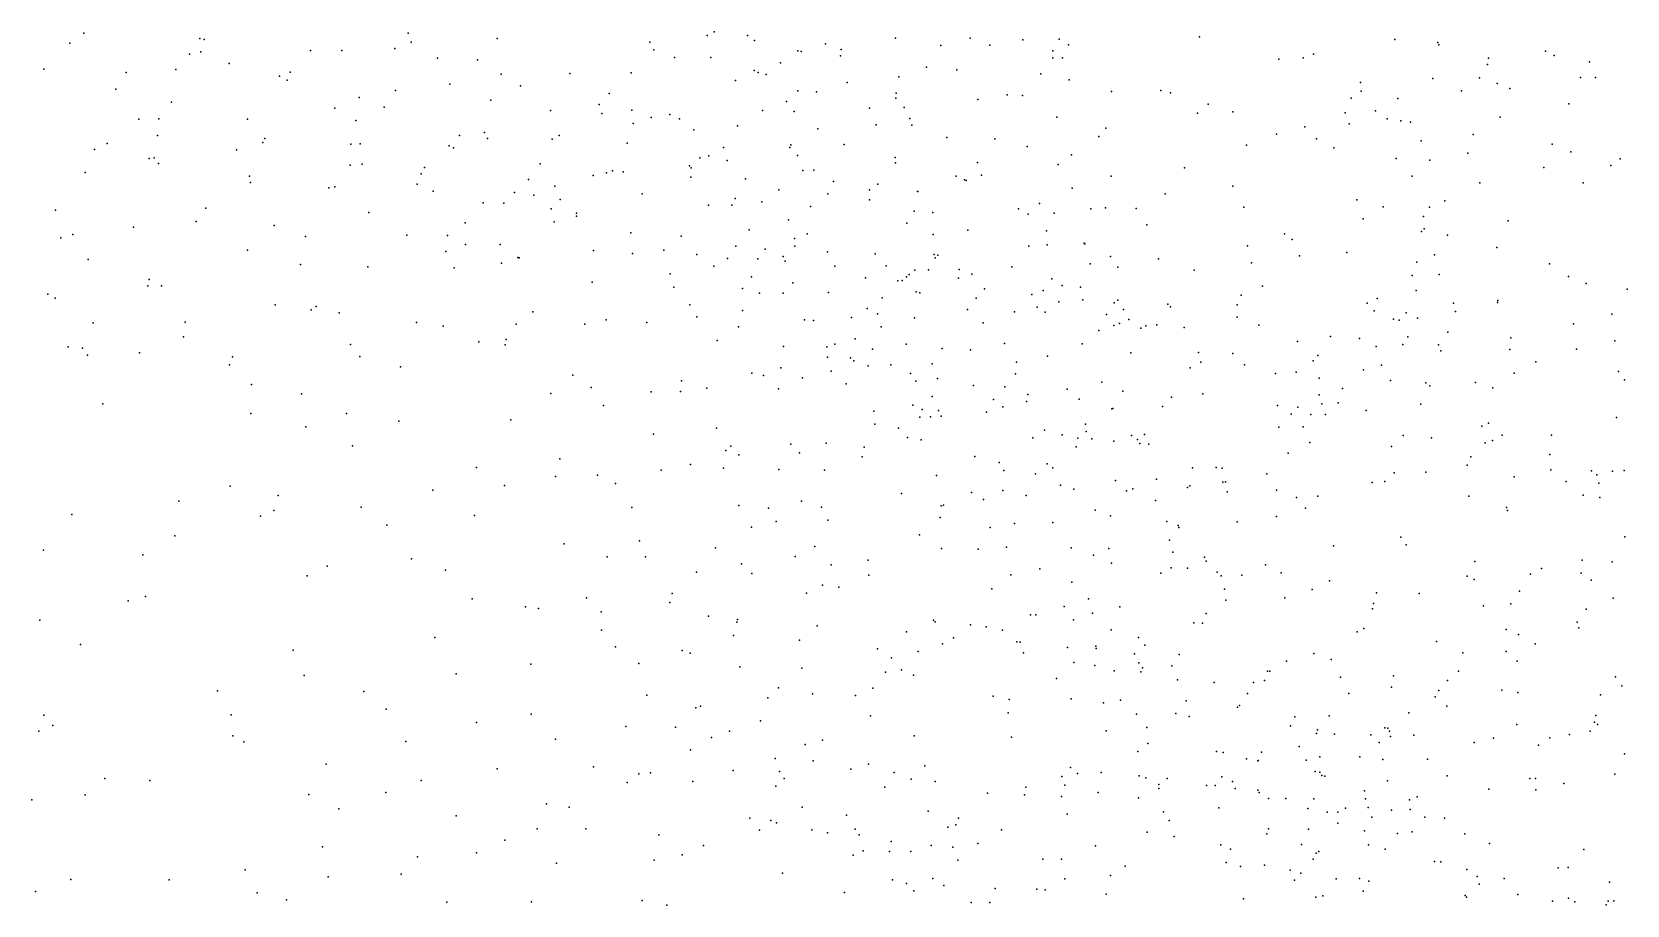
# Model space of a CAD drawing. Header units: metres. Extents: x -25 to 25, y -27.7 to 27.8.
# Drawn here: x -12.574 to -9.481, y 10.177 to 11.871 of the extents above; entities that cross this region are included whole.
import ezdxf

# ---------------------------------------------------------------- set-up
doc = ezdxf.new("R2010")
doc.units = ezdxf.units.M

msp = doc.modelspace()

# ---------------------------------------------------------------- linework, layer by layer
for p in [(-12.5002, 11.8491, -2.5171), (-12.4733, 11.8684, 7.2588), (-12.248, 11.858, -13.6307), (-12.2399, 11.8559, 16.7728), (-11.8442, 11.8683, 16.6369), (-11.8382, 11.8508, -5.2675), (-11.6714, 11.8577, 6.4772), (-11.3755, 11.8508, -5.6567), (-11.2646, 11.8634, -0.5731), (-11.2508, 11.8707, 15.7559), (-11.1865, 11.8638, -13.4033), (-11.1728, 11.8543, -0.3488), (-11.0348, 11.8478, -8.2607), (-10.8996, 11.8588, 0.0879), (-10.7547, 11.8586, 7.1441), (-10.6524, 11.855, -11.6096), (-10.5818, 11.8567, -13.2414), (-10.3101, 11.8609, -0.0754), (-9.9309, 11.8557, 5.6794), (-9.8475, 11.8502, -0.3359), (-12.2685, 11.8278, 7.2165), (-12.2461, 11.8318, -2.7553), (-12.0336, 11.8345, 16.7186), (-11.973, 11.8348, -13.6509), (-11.8699, 11.8384, 8.2787), (-11.7875, 11.82, -2.8213), (-11.71, 11.8168, -13.5988), (-11.368, 11.8361, -13.9231), (-11.3279, 11.821, 6.2913), (-11.2572, 11.821, -0.8337), (-11.0884, 11.8337, 7.4827), (-11.0821, 11.8327, 6.0565), (-11.0059, 11.8245, 5.9223), (-11.0046, 11.8365, -0.065), (-10.8115, 11.8444, 15.7935), (-10.7167, 11.8451, -13.018), (-10.5945, 11.834, -16.1133), (-10.5942, 11.8202, 15.8358), (-10.5754, 11.8201, -12.3548), (-10.5639, 11.8453, -11.3966), (-10.1562, 11.818, 15.7252), (-10.1086, 11.8201, 6.7449), (-10.0889, 11.8274, -9.8445), (-9.8459, 11.8453, 15.4592), (-9.7493, 11.8199, 15.2868), (-9.639, 11.8332, 4.7684), (-9.6219, 11.8247, -12.7588), (-12.5506, 11.7983, -13.7306), (-12.3914, 11.7919, 8.5685), (-12.2949, 11.7977, -13.7742), (-12.1913, 11.8097, 8.4844), (-12.0728, 11.7927, 8.3806), (-11.6641, 11.7888, 16.435), (-11.5308, 11.7902, 16.2732), (-11.4122, 11.791, -2.4743), (-11.1736, 11.7958, -13.3702), (-11.1657, 11.7919, 6.1877), (-11.1499, 11.788, -6.308), (-11.1223, 11.8104, -7.3336), (-10.8389, 11.8025, -13.2602), (-10.7804, 11.7974, -9.2928), (-10.6172, 11.7891, -9.6569), (-9.7512, 11.8075, 5.1305), (-9.5539, 11.8127, -0.3781), (-12.4111, 11.7595, 16.7355), (-12.0937, 11.7848, -2.8627), (-12.0792, 11.7771, 7.1266), (-11.8687, 11.7573, -13.7651), (-11.7635, 11.7694, 8.0652), (-11.6267, 11.7661, -2.8076), (-11.2097, 11.7764, 7.5669), (-11.0886, 11.7563, -8.607), (-11.0522, 11.7542, -8.4262), (-10.9933, 11.7728, -8.8729), (-10.8927, 11.7837, 5.3963), (-10.5624, 11.7777, -12.5722), (-10.4808, 11.7551, 7.0301), (-10.3847, 11.7571, 4.8213), (-9.9975, 11.7726, 6.18), (-9.9964, 11.7556, -10.8134), (-9.8576, 11.78, 5.5379), (-9.8017, 11.7562, 5.3952), (-9.7669, 11.7817, -16.9782), (-9.7329, 11.7703, -9.4757), (-9.708, 11.7608, -10.9773), (-9.5713, 11.7823, -17.1734), (-9.5419, 11.7822, -11.0128), (-12.3031, 11.7342, -14.0545), (-11.9395, 11.7432, -13.912), (-11.8911, 11.7249, 6.9593), (-11.6838, 11.7381, -5.294), (-11.4738, 11.7301, -1.6998), (-11.4547, 11.7515, -1.8828), (-11.1104, 11.7358, -7.1771), (-10.8987, 11.7424, -15.8745), (-10.898, 11.7517, -9.0162), (-10.8826, 11.724, 5.5748), (-10.7396, 11.7394, 4.9729), (-10.6825, 11.7486, 0.1029), (-10.6528, 11.7473, -12.8963), (-10.3658, 11.7525, -11.0327), (-10.2932, 11.7305, -9.8545), (-10.0158, 11.7422, 15.6213), (-9.9254, 11.7417, 5.9573), (-9.5936, 11.7312, 4.6163), (-12.3665, 11.7012, 8.4265), (-12.328, 11.702, -5.2598), (-12.156, 11.7015, -14.2089), (-11.9866, 11.7225, 8.1422), (-11.9458, 11.6989, -14.1334), (-11.5686, 11.7185, -14.6253), (-11.4687, 11.7125, -5.4615), (-11.4105, 11.7189, 15.9158), (-11.4077, 11.6931, -2.6682), (-11.3729, 11.705, -5.5824), (-11.3366, 11.7108, -2.1628), (-11.3179, 11.7019, 15.7495), (-11.1574, 11.718, -0.5526), (-11.0957, 11.7164, -6.8698), (-10.9496, 11.7229, -8.1782), (-10.8715, 11.7028, 5.2054), (-10.5867, 11.7053, -12.1109), (-10.3134, 11.7134, 6.9911), (-10.2452, 11.7158, -10.825), (-10.0274, 11.7136, -13.0502), (-9.9683, 11.7173, 6.4384), (-9.9458, 11.7022, 6.7055), (-9.9192, 11.6982, -9.6081), (-9.9009, 11.6956, 4.5722), (-9.727, 11.7051, -0.3845), (-12.3303, 11.6698, -2.8933), (-12.122, 11.6639, -5.2158), (-11.745, 11.6696, -2.9546), (-11.6963, 11.6753, 6.6763), (-11.6904, 11.6642, -13.8711), (-11.5648, 11.6629, 7.8153), (-11.5512, 11.6698, 6.5509), (-11.2901, 11.6808, -2.3454), (-11.2055, 11.6882, -0.9086), (-11.0501, 11.6827, 6.162), (-10.9369, 11.6906, -0.2019), (-10.8674, 11.6896, -0.031), (-10.8, 11.6661, -9.2027), (-10.707, 11.6635, -9.4004), (-10.5051, 11.6679, -11.1956), (-10.4913, 11.6839, 15.8481), (-10.1607, 11.6724, 4.6705), (-10.1055, 11.6869, -9.7405), (-10.0828, 11.6631, -0.3291), (-10.0194, 11.6922, 6.8943), (-9.779, 11.6714, -12.7782), (-12.4524, 11.6424, 7.3899), (-12.4279, 11.6542, -14.3589), (-12.1772, 11.6421, -14.4205), (-12.1264, 11.6565, 8.1308), (-11.9557, 11.6528, -2.9952), (-11.9373, 11.6535, -14.3195), (-11.7649, 11.6497, -14.1587), (-11.7563, 11.6461, 6.8585), (-11.4196, 11.6552, 7.7037), (-11.2329, 11.6465, -13.4357), (-11.1044, 11.6462, -15.6314), (-11.1026, 11.6517, 7.4502), (-11.0895, 11.6311, -6.5086), (-10.999, 11.6522, -13.2778), (-10.6437, 11.6482, -11.5566), (-10.558, 11.6323, -16.2835), (-10.2184, 11.6513, -13.1338), (-10.0495, 11.6461, -16.6215), (-9.8798, 11.6592, 15.4855), (-9.7892, 11.6353, 15.3256), (-9.626, 11.6528, -9.3777), (-9.59, 11.6384, -11.12), (-12.3462, 11.6253, 16.6788), (-12.337, 11.6262, 8.2085), (-12.3283, 11.6152, -14.4818), (-11.9568, 11.612, 7.9501), (-11.9334, 11.6144, 7.1418), (-11.8126, 11.6075, 7.8871), (-11.5886, 11.615, -14.0009), (-11.448, 11.6013, -14.2395), (-11.299, 11.6108, 7.5645), (-11.2953, 11.6073, -5.7451), (-11.2786, 11.6267, 6.4286), (-11.2614, 11.6302, -1.1777), (-11.2257, 11.6212, -5.9553), (-11.0792, 11.6021, -13.6805), (-11.0576, 11.6025, 15.7402), (-10.9002, 11.6271, 15.804), (-10.8992, 11.6169, 5.946), (-10.74, 11.6173, -13.3381), (-10.5842, 11.6137, -12.7413), (-10.3389, 11.6069, -9.6433), (-9.9287, 11.6253, -16.8396), (-9.8631, 11.6222, 5.8077), (-9.6421, 11.6077, 5.0509), (-9.512, 11.6118, 14.8457), (-9.494, 11.6243, 4.5647), (-12.4707, 11.5977, -5.2334), (-12.1521, 11.5906, -3.0268), (-12.15, 11.5783, 7.3578), (-11.9868, 11.5699, 16.5335), (-11.8268, 11.5756, -5.2342), (-11.8191, 11.5955, 7.0344), (-11.6109, 11.5842, -5.3302), (-11.5601, 11.5717, 15.9382), (-11.4857, 11.5925, -13.8464), (-11.4598, 11.5975, -2.8285), (-11.4274, 11.599, -13.6338), (-11.2962, 11.589, -15.4323), (-11.1899, 11.5858, -1.0439), (-11.0196, 11.5808, -7.4471), (-10.9336, 11.5754, 7.2349), (-10.7815, 11.5912, -16.108), (-10.7653, 11.584, -0.1425), (-10.7624, 11.5825, 4.8903), (-10.7327, 11.5927, -13.0454), (-10.481, 11.5912, 4.7489), (-10.2452, 11.5716, -0.291), (-9.8973, 11.591, 6.608), (-9.7664, 11.5777, 5.3668), (-9.566, 11.5778, -0.4003), (-11.9984, 11.5685, -14.5841), (-11.7958, 11.5621, 16.359), (-11.6988, 11.5394, -14.4331), (-11.6588, 11.5388, 7.726), (-11.6382, 11.5592, -14.8079), (-11.6006, 11.5538, -2.9603), (-11.5495, 11.5458, -14.2423), (-11.3906, 11.5569, -1.7378), (-11.2105, 11.5475, -13.918), (-11.1587, 11.5414, -6.087), (-11.1258, 11.5644, 6.3731), (-11.0303, 11.5569, -0.4985), (-10.9496, 11.545, -8.5757), (-10.9495, 11.5642, -7.6077), (-10.8566, 11.5611, 5.4793), (-10.8562, 11.5614, 5.808), (-10.5565, 11.5677, -11.3015), (-10.3763, 11.5564, -11.0563), (-10.0049, 11.545, 15.5793), (-9.8339, 11.5429, -0.3893), (-12.5279, 11.5247, -14.6198), (-12.2367, 11.5288, -14.6553), (-11.9203, 11.5205, -3.0938), (-11.5671, 11.5273, -14.4218), (-11.518, 11.519, -15.1938), (-11.5179, 11.5132, 7.5667), (-11.262, 11.5344, 7.37), (-11.2164, 11.5345, -2.2306), (-11.064, 11.532, -6.9427), (-10.8634, 11.523, -8.1514), (-10.8272, 11.5203, -0.2721), (-10.6608, 11.5277, 15.8539), (-10.6419, 11.5173, -12.9039), (-10.6198, 11.5376, -11.8697), (-10.5918, 11.5193, 7.1209), (-10.5204, 11.5273, -12.1475), (-10.4924, 11.5297, -12.4081), (-10.4324, 11.5281, -9.5133), (-10.224, 11.5311, -9.572), (-9.9926, 11.5081, 6.7961), (-9.9539, 11.5312, -11.0266), (-9.8757, 11.5127, 5.9306), (-9.864, 11.5307, -9.5351), (-12.4944, 11.4776, 7.5374), (-12.3766, 11.4923, 16.5586), (-12.2551, 11.5031, 7.9409), (-12.104, 11.4955, -5.2024), (-11.8466, 11.4768, 7.2649), (-11.7678, 11.4761, -14.5827), (-11.7338, 11.5002, 16.1712), (-11.5609, 11.5021, 6.8581), (-11.4125, 11.4808, 6.7229), (-11.1829, 11.4869, -2.4257), (-11.1069, 11.506, -13.4134), (-11.0704, 11.4792, -0.6975), (-10.8774, 11.4998, -7.7607), (-10.8264, 11.4778, -8.7626), (-10.759, 11.4862, -8.9481), (-10.6068, 11.4848, -0.1617), (-10.412, 11.4962, -13.1229), (-10.1451, 11.4789, -12.9642), (-9.8794, 11.4838, -12.6606), (-9.8743, 11.4887, 6.1196), (-9.8287, 11.4767, 5.4697), (-9.7112, 11.5046, 5.1441), (-12.5179, 11.4714, 16.4915), (-12.1559, 11.4476, 16.4836), (-12.0432, 11.4736, -14.7143), (-11.7333, 11.4581, -3.0907), (-11.6658, 11.4583, 7.1593), (-11.4849, 11.4467, 7.1458), (-11.3483, 11.4476, -2.8218), (-11.3147, 11.4748, 7.2264), (-11.2087, 11.4551, -13.5413), (-11.1522, 11.4495, 15.697), (-11.0951, 11.4702, 7.1675), (-11.0946, 11.4551, -0.8537), (-10.641, 11.4552, -11.5922), (-10.6052, 11.458, 4.7165), (-10.5334, 11.461, -9.3514), (-10.5325, 11.4598, -12.0049), (-10.2167, 11.4558, 4.5817), (-10.1303, 11.468, 6.8793), (-9.7334, 11.4525, 4.5024), (-12.4645, 11.4296, -14.7377), (-12.0533, 11.4195, 7.715), (-11.9222, 11.4153, 7.495), (-11.7714, 11.4448, 7.609), (-11.6635, 11.4222, -5.2959), (-11.6316, 11.4331, 15.7706), (-11.6292, 11.4325, -14.9897), (-11.4095, 11.4412, 15.654), (-11.2843, 11.4387, -5.7362), (-11.2513, 11.4161, -13.9947), (-11.2254, 11.4315, 6.8112), (-11.1664, 11.4309, 6.9538), (-11.117, 11.4349, -1.0167), (-11.1134, 11.4263, 6.6318), (-11.0312, 11.444, -7.3207), (-11.0171, 11.4162, -6.7211), (-10.9388, 11.4405, 7.126), (-10.9174, 11.4171, -7.5554), (-10.8244, 11.4388, 5.9022), (-10.8223, 11.4324, -8.3155), (-10.817, 11.4378, -8.6032), (-10.674, 11.4149, -8.8169), (-10.522, 11.4206, 15.8377), (-10.4823, 11.4353, 7.0437), (-10.4683, 11.4145, -12.2796), (-10.3895, 11.4303, -0.2661), (-10.2087, 11.4231, -11.0521), (-10.1159, 11.4367, -16.6422), (-10.0239, 11.4426, -9.5008), (-9.8884, 11.4238, 5.7823), (-9.8543, 11.4385, 15.3678), (-9.6312, 11.4206, 4.9321), (-12.3464, 11.3904, -5.1514), (-11.7548, 11.4133, 15.8886), (-11.4873, 11.3854, -5.4257), (-11.3364, 11.4012, -1.5364), (-11.1787, 11.3957, -5.8524), (-11.0983, 11.3838, -6.0038), (-10.9577, 11.394, 6.936), (-10.8949, 11.3878, -0.586), (-10.8862, 11.3888, 6.3828), (-10.8782, 11.3958, 5.2291), (-10.8728, 11.4003, 15.809), (-10.8619, 11.4083, -13.353), (-10.8352, 11.4093, 6.1429), (-10.777, 11.3929, -0.4542), (-10.7757, 11.4098, 7.0797), (-10.7511, 11.4006, -8.1328), (-10.5964, 11.3915, -9.0105), (-10.3203, 11.4087, 6.9482), (-9.8976, 11.3984, -7.8616), (-9.8451, 11.4003, -8.064), (-9.5941, 11.3965, -9.3333), (-12.5433, 11.3622, 16.3069), (-12.5286, 11.354, 7.9021), (-12.3488, 11.3782, 7.6964), (-12.3227, 11.378, -3.1479), (-11.3291, 11.3756, -14.2722), (-11.196, 11.3733, -2.0591), (-11.1629, 11.3643, -13.781), (-11.1172, 11.3642, -13.7461), (-11.0294, 11.3655, -7.0341), (-10.9249, 11.355, 5.0517), (-10.859, 11.3666, -13.2928), (-10.852, 11.3644, 5.387), (-10.7428, 11.354, 4.7308), (-10.7268, 11.3722, -13.1293), (-10.6351, 11.3613, -8.4013), (-10.6128, 11.3692, -8.6021), (-10.576, 11.3787, -11.4182), (-10.5405, 11.3758, -9.1674), (-10.2293, 11.3599, -7.9284), (-10.188, 11.3773, -8.0817), (-9.9651, 11.3538, 4.5416), (-9.8894, 11.3692, 5.3499), (-9.56, 11.3829, 4.7635), (-9.4807, 11.3719, -17.4459), (-12.1024, 11.3416, -5.1815), (-12.0324, 11.3315, 16.1546), (-12.0225, 11.3383, -14.8264), (-11.9784, 11.3258, 15.9968), (-11.6024, 11.3275, -3.0946), (-11.2981, 11.3413, -15.4699), (-11.1959, 11.3305, -1.3242), (-10.9544, 11.3344, -6.3937), (-10.9343, 11.3242, -6.6196), (-10.7598, 11.3323, -16.1913), (-10.6687, 11.3281, -8.0197), (-10.6248, 11.3371, -13.0002), (-10.6089, 11.3273, -11.7781), (-10.5829, 11.3473, -0.3987), (-10.5361, 11.351, -8.8665), (-10.49, 11.3225, -8.0482), (-10.4752, 11.3455, -12.6012), (-10.4684, 11.3506, -16.4323), (-10.4571, 11.3325, -11.2642), (-10.371, 11.3425, -8.249), (-10.366, 11.3374, -9.293), (-10.2371, 11.3411, -8.3521), (-9.9849, 11.3448, -7.6802), (-9.9711, 11.3296, 15.4722), (-9.9089, 11.3258, 6.3139), (-9.8174, 11.3443, -9.443), (-9.8136, 11.3287, 4.5887), (-9.7317, 11.346, -8.2279), (-9.7311, 11.3497, -7.6703), (-9.5104, 11.3234, -8.0326), (-12.4553, 11.3062, 16.1408), (-12.2769, 11.3079, -14.864), (-11.8284, 11.3072, -3.1947), (-11.7767, 11.3003, 15.7375), (-11.6347, 11.304, -14.5729), (-11.5017, 11.3037, -14.5348), (-11.4601, 11.3125, -14.2333), (-11.3816, 11.3073, -14.422), (-11.2845, 11.318, -1.8336), (-11.2038, 11.2987, -5.716), (-11.0758, 11.3122, -15.7217), (-11.0581, 11.3112, -1.1406), (-10.9845, 11.3166, -6.1308), (-10.9271, 11.2987, -0.8697), (-10.8627, 11.3161, 6.6116), (-10.7293, 11.3065, 5.8707), (-10.5051, 11.2916, -12.8021), (-10.4762, 11.301, -12.1355), (-10.4649, 11.3054, -9.0254), (-10.4471, 11.313, -8.6789), (-10.4235, 11.2961, 4.5743), (-10.4139, 11.3005, -0.3855), (-10.3927, 11.3024, -7.9109), (-10.3396, 11.2977, -8.5566), (-10.2365, 11.3172, -0.3534), (-10.1946, 11.302, 6.7866), (-9.9336, 11.3134, 6.467), (-9.9229, 11.3115, 6.079), (-9.8874, 11.3153, -0.3957), (-9.5846, 11.3043, 14.992), (-12.5037, 11.26, -14.874), (-12.28, 11.2794, 15.9664), (-11.956, 11.2646, -5.1972), (-11.7074, 11.2693, -5.2726), (-11.656, 11.2639, -14.8519), (-11.6543, 11.2742, -14.6944), (-11.2454, 11.2724, -13.9226), (-11.1162, 11.2608, -2.4889), (-11.0325, 11.2598, -13.7646), (-11.0172, 11.2654, -5.9016), (-10.9778, 11.2755, 15.7411), (-10.8784, 11.2648, -7.5419), (-10.6877, 11.2661, 6.9068), (-10.5375, 11.2656, -11.9231), (-10.1198, 11.27, -8.5266), (-10.056, 11.2801, -12.6031), (-9.9997, 11.2759, 5.5268), (-9.967, 11.2607, 5.8682), (-9.9157, 11.2642, -8.473), (-9.9061, 11.2791, -12.4274), (-9.8465, 11.2638, -11.2265), (-9.8281, 11.2881, 4.9851), (-9.7062, 11.2776, 4.7681), (-9.5048, 11.2716, -8.193), (-12.4758, 11.2576, -3.1748), (-12.4664, 11.244, 15.7223), (-12.3654, 11.2483, -5.0369), (-12.1851, 11.2405, -3.2909), (-11.9379, 11.2409, 15.7431), (-11.0314, 11.2398, -13.943), (-10.9863, 11.2387, -13.3769), (-10.9804, 11.2327, -7.2332), (-10.944, 11.2551, -6.909), (-10.8089, 11.2566, 5.5342), (-10.7538, 11.254, -13.2824), (-10.6645, 11.2299, 6.2202), (-10.6047, 11.2415, -7.8557), (-10.4432, 11.2483, -12.3902), (-10.3121, 11.2492, -8.7385), (-10.3074, 11.2302, -11.2421), (-10.2452, 11.2473, -12.7765), (-10.0893, 11.2326, 15.5521), (-10.0801, 11.2428, 4.5305), (-9.8419, 11.2522, -7.4903), (-9.7078, 11.2546, -9.378), (-9.6579, 11.2306, -8.3981), (-9.5786, 11.2552, -7.516), (-12.1909, 11.2249, 15.7752), (-11.859, 11.2211, -14.85), (-11.525, 11.2051, -5.3676), (-11.1776, 11.209, -2.0174), (-11.1553, 11.204, -1.4185), (-11.1215, 11.2194, 15.6717), (-11.0799, 11.1995, -5.6717), (-11.0241, 11.2125, -1.2814), (-10.9521, 11.2232, -13.6361), (-10.9085, 11.225, -1.08), (-10.8704, 11.2083, -6.7732), (-10.8279, 11.2271, -6.3565), (-10.8178, 11.1985, -6.5875), (-10.6667, 11.2078, -0.7256), (-10.3278, 11.2191, -8.9931), (-10.2229, 11.225, -7.5977), (-10.1624, 11.2081, -8.7116), (-10.1222, 11.2107, -11.1805), (-10.0776, 11.199, 5.4096), (-9.9917, 11.215, -8.6065), (-9.9571, 11.2243, 5.0749), (-9.6995, 11.2088, 15.1597), (-9.4976, 11.2122, -0.4357), (-12.148, 11.1866, -14.9344), (-12.051, 11.1688, -3.3464), (-11.5677, 11.1696, -3.1792), (-11.4893, 11.1812, 15.5973), (-11.3731, 11.1729, -5.4393), (-11.3164, 11.1736, -14.4839), (-11.3144, 11.1939, -2.9362), (-11.2654, 11.1799, 15.6247), (-11.1265, 11.1786, -14.2766), (-10.9953, 11.1879, 4.9655), (-10.86, 11.1931, -5.8499), (-10.7478, 11.1846, -7.618), (-10.687, 11.1826, 6.579), (-10.6429, 11.1673, 4.6106), (-10.5666, 11.1779, -11.5527), (-10.4991, 11.1917, -7.6909), (-10.4588, 11.1739, -11.3953), (-10.3032, 11.169, 6.7655), (-10.0776, 11.1666, -0.4032), (-10.0324, 11.1789, -9.2848), (-9.9398, 11.1946, 4.6246), (-9.8711, 11.1904, -9.3363), (-9.8629, 11.1844, 15.3726), (-9.7748, 11.1907, -8.5576), (-9.7413, 11.1803, -12.1867), (-9.4857, 11.196, -7.3027), (-12.4366, 11.1496, -3.2922), (-11.4656, 11.1462, -14.622), (-10.8654, 11.1468, -7.4255), (-10.8479, 11.1383, 5.4008), (-10.8282, 11.1634, -13.5127), (-10.8161, 11.1367, 4.6813), (-10.7095, 11.158, -0.9186), (-10.6909, 11.1436, -13.3762), (-10.6453, 11.1538, -12.9795), (-10.5433, 11.1584, 6.7791), (-10.48, 11.1397, -12.0292), (-10.4777, 11.1404, -0.6975), (-10.3815, 11.1439, -7.5648), (-10.3639, 11.1625, -0.5654), (-10.1587, 11.1462, 6.605), (-10.1189, 11.1429, -9.1311), (-10.0727, 11.1496, 5.9296), (-10.0407, 11.1511, -8.8001), (-9.9866, 11.1364, -7.3444), (-9.8804, 11.1485, -0.4113), (-12.1494, 11.1303, -5.0623), (-12.0428, 11.1047, 15.6774), (-11.9637, 11.1303, -14.919), (-11.8623, 11.116, -3.3478), (-11.6452, 11.1185, 15.6118), (-10.9412, 11.1352, 4.7745), (-10.9397, 11.1101, -13.9812), (-10.8519, 11.1235, -6.9411), (-10.8312, 11.1244, -5.6932), (-10.8109, 11.1252, -1.1664), (-10.7227, 11.133, -5.9798), (-10.5307, 11.1099, 6.2485), (-10.1324, 11.1294, 5.7578), (-10.1091, 11.1048, 5.1004), (-10.0938, 11.129, -8.9436), (-10.0654, 11.1287, 6.3975), (-9.7624, 11.1059, -7.18), (-9.7497, 11.1121, -17.3078), (-9.5012, 11.1227, -6.8347), (-11.3687, 11.0903, -14.1418), (-11.2462, 11.1022, -1.662), (-10.8935, 11.102, -7.1457), (-10.8758, 11.084, -1.3369), (-10.8494, 11.0795, -13.1027), (-10.6327, 11.0834, -6.1606), (-10.6102, 11.0985, -16.3071), (-10.5763, 11.0894, 5.7828), (-10.546, 11.0829, -7.5395), (-10.5296, 11.0954, -13.2043), (-10.5184, 11.0814, -11.8279), (-10.4757, 11.077, 6.031), (-10.4419, 11.0877, -12.985), (-10.4302, 11.0799, -12.3207), (-10.4162, 11.0897, -12.8166), (-10.156, 11.1038, -12.4574), (-10.0959, 11.0746, 15.5205), (-9.9151, 11.0878, -9.1854), (-9.86, 11.0834, -11.2775), (-9.7559, 11.074, -9.2267), (-9.7419, 11.0781, 15.3492), (-9.7228, 11.0888, -8.7356), (-9.6274, 11.0883, -0.459), (-11.9525, 11.0681, -5.09), (-11.2284, 11.059, -13.8681), (-11.2189, 11.067, -5.4208), (-11.2033, 11.0505, -1.9108), (-11.102, 11.0709, -2.2372), (-11.0857, 11.0545, -2.4117), (-11.0337, 11.0732, -1.4965), (-10.9637, 11.0467, 5.1421), (-10.9602, 11.0652, -14.1707), (-10.7453, 11.0475, -6.8471), (-10.5488, 11.0659, 6.6103), (-10.4254, 11.0725, -16.4196), (-10.4084, 11.0711, 15.6783), (-10.1378, 11.054, 4.5182), (-9.9377, 11.0664, -9.0226), (-9.784, 11.0466, -9.056), (-9.6304, 11.0513, -9.0676), (-11.7121, 11.0262, -14.8312), (-11.5505, 11.0427, -14.489), (-11.3534, 11.0209, -3.1465), (-11.2966, 11.0315, -15.5078), (-11.2327, 11.0248, -14.5171), (-11.1254, 11.0218, -2.7554), (-11.037, 11.0209, 4.8679), (-10.6983, 11.0354, -13.5419), (-10.6892, 11.0203, 5.5606), (-10.628, 11.0135, -5.7907), (-10.6051, 11.0333, -6.383), (-10.5942, 11.0252, -13.4255), (-10.3236, 11.0255, -0.7041), (-10.2776, 11.0258, 15.6078), (-10.2661, 11.0243, 6.0296), (-10.1796, 11.0134, 6.2626), (-9.9325, 11.0154, -17.0727), (-9.8708, 11.0171, -12.066), (-9.7911, 11.0304, -0.4549), (-9.6284, 11.0212, -8.8982), (-9.5497, 11.0194, -17.4647), (-9.5091, 11.0186, 15.4563), (-9.4866, 11.02, -11.8133), (-12.1896, 10.9895, 15.6522), (-11.7962, 10.9818, -5.0608), (-11.6578, 10.9913, -3.397), (-11.5587, 11.0084, -5.192), (-11.4771, 11.0112, 15.5491), (-11.4424, 10.9951, -3.2725), (-10.8199, 11.0103, -5.5185), (-10.6915, 10.981, -5.6402), (-10.5793, 10.9914, 4.5141), (-10.5532, 10.984, -7.3953), (-10.4728, 11.001, -0.8889), (-10.4391, 10.9842, -12.0945), (-10.3929, 11.0035, 6.1997), (-10.3334, 10.9872, -12.9409), (-10.3288, 10.9904, 5.6362), (-10.2649, 10.9976, 5.3011), (-10.2597, 10.9984, 6.4458), (-10.1604, 10.9822, 4.9188), (-9.9751, 10.9968, -0.471), (-9.9504, 10.9987, -7.1335), (-9.6999, 11.0076, -11.3621), (-9.5989, 10.9988, -6.595), (-9.5394, 11.0115, -8.7522), (-9.5358, 10.9954, -6.2906), (-12.289, 10.9606, -4.8336), (-12.0966, 10.9718, -3.4971), (-11.2031, 10.9522, -5.291), (-11.0819, 10.9603, -15.8656), (-10.8876, 10.9754, 5.2993), (-10.8106, 10.9515, 4.66), (-10.8062, 10.953, -16.136), (-10.752, 10.9773, -7.3006), (-10.7289, 10.9637, -13.6858), (-10.646, 10.9715, -1.1774), (-10.4515, 10.9804, 5.7504), (-10.3949, 10.9616, 6.608), (-10.2563, 10.979, -11.4627), (-10.1215, 10.9679, -12.1625), (-10.0803, 10.9706, 4.6695), (-9.7879, 10.9706, -6.9321), (-9.5656, 10.9723, 15.6472), (-9.5336, 10.968, -0.5773), (-12.4966, 10.935, 15.6171), (-12.1307, 10.9315, -4.8941), (-12.1047, 10.9425, -14.9728), (-11.9353, 10.9492, -14.9414), (-11.7157, 10.9328, 15.551), (-11.4106, 10.9483, -15.328), (-11.1457, 10.9469, -2.0898), (-11.131, 10.9212, -2.9412), (-11.043, 10.949, -5.3405), (-11.0308, 10.9239, -13.2823), (-10.8124, 10.9288, 15.652), (-10.5945, 10.9192, -6.6671), (-10.5121, 10.9432, 15.646), (-10.4825, 10.9321, 5.5959), (-10.3734, 10.9212, -13.329), (-10.2365, 10.9208, -11.6337), (-10.1608, 10.9306, -7.1906), (-10.1046, 10.9469, -16.82), (-9.7143, 10.9481, -0.5627), (-9.7124, 10.9423, -6.7226), (-12.2968, 10.8932, -14.981), (-11.8857, 10.9143, 15.5976), (-11.1783, 10.91, -3.0959), (-10.8528, 10.8956, -14.0629), (-10.7156, 10.9094, -7.1661), (-10.6688, 10.9171, -6.8867), (-10.3514, 10.9135, -12.4125), (-10.3496, 10.9095, 5.4778), (-9.9197, 10.8907, -6.9621), (-9.4849, 10.8917, -5.98), (-12.5511, 10.8656, -14.9844), (-11.5418, 10.8777, -3.4608), (-11.3956, 10.8838, -5.1086), (-11.2483, 10.8704, -13.9797), (-11.0555, 10.8725, -1.6707), (-10.8103, 10.8688, -1.5221), (-10.7392, 10.8672, -13.8439), (-10.6843, 10.8714, -1.3725), (-10.5584, 10.8702, -16.2899), (-10.4856, 10.8691, -6.2732), (-10.3679, 10.885, -12.3773), (-10.3614, 10.8619, -11.9892), (-10.0503, 10.8737, -11.4401), (-9.9091, 10.8758, -0.6167), (-12.3588, 10.8564, -4.7402), (-12.0014, 10.8344, -3.5826), (-11.8377, 10.8487, -4.8571), (-11.7722, 10.8265, -14.8609), (-11.4581, 10.8526, 15.4721), (-11.3841, 10.8524, -3.4093), (-11.198, 10.8392, -3.2684), (-11.0938, 10.8533, 15.5806), (-11.024, 10.8369, -14.4005), (-10.9524, 10.8462, 4.8641), (-10.6197, 10.8291, -7.0706), (-10.5155, 10.8557, -12.7311), (-10.4807, 10.8401, -5.9148), (-10.3651, 10.8313, -0.9706), (-10.3334, 10.8307, 15.5952), (-10.3001, 10.8517, 5.0276), (-10.2968, 10.844, -7.1527), (-10.1819, 10.8373, -12.8335), (-9.776, 10.8433, 15.7804), (-9.6468, 10.8301, -11.7176), (-9.5676, 10.8462, -0.7481), (-9.5095, 10.8431, 16.1647), (-12.0403, 10.8155, -4.7928), (-11.2855, 10.8229, 15.5056), (-11.1777, 10.8205, -13.5634), (-11.0409, 10.7975, -2.6125), (-10.9513, 10.8168, -5.2716), (-10.676, 10.8178, -5.4804), (-10.5573, 10.8033, -6.814), (-10.3851, 10.8207, -13.4775), (-10.2758, 10.8227, -12.5205), (-10.2681, 10.8156, 4.4566), (-10.2277, 10.8172, -13.2871), (-10.1515, 10.8216, -11.7201), (-10.0576, 10.8063, -6.9611), (-9.7905, 10.8151, -0.7427), (-9.7773, 10.8086, -6.5861), (-9.6681, 10.8193, -6.232), (-9.5698, 10.8208, 16.405), (-9.5501, 10.8077, 16.6642), (-12.3873, 10.7673, -3.5592), (-12.3537, 10.7756, 15.603), (-11.7205, 10.7714, -4.7451), (-11.4983, 10.7733, -4.8517), (-11.3324, 10.7815, -15.6488), (-11.0719, 10.7824, -2.4424), (-11.0092, 10.7935, -2.8132), (-10.7123, 10.7907, 4.6002), (-10.525, 10.7709, -13.6614), (-10.2612, 10.7902, 4.8439), (-10.2586, 10.7684, -16.5748), (-10.1445, 10.7733, -0.8592), (-10.0913, 10.7891, 15.6183), (-9.9668, 10.7829, -17.0523), (-9.8838, 10.7814, -6.7314), (-9.6892, 10.786, 16.0019), (-9.5079, 10.7724, -1.0475), (-11.6167, 10.7555, -3.585), (-11.5914, 10.7526, 15.4279), (-11.4703, 10.7457, -14.7078), (-11.3369, 10.7643, -14.3675), (-11.2621, 10.7378, -4.995), (-10.6374, 10.74, 10.7648), (-10.6274, 10.7404, -13.7804), (-10.5723, 10.7561, -1.3436), (-10.5171, 10.7432, 5.4032), (-10.464, 10.7558, -6.5075), (-10.2968, 10.7428, -12.0766), (-9.9746, 10.7516, -0.8684), (-9.9725, 10.762, -11.5665), (-9.7594, 10.7573, -11.3977), (-9.7061, 10.7614, -1.1501), (-9.5603, 10.751, 16.8605), (-12.5585, 10.7301, -3.5018), (-11.4696, 10.7105, -3.5715), (-11.207, 10.7257, -1.9442), (-11.2059, 10.7313, -3.4031), (-11.0509, 10.7186, -5.158), (-10.8778, 10.7075, -1.6565), (-10.8256, 10.7299, 4.8073), (-10.8225, 10.7268, 5.2897), (-10.7542, 10.7205, -16.2076), (-10.7238, 10.7166, -1.5381), (-10.6921, 10.7101, -12.9353), (-10.554, 10.7305, -5.5912), (-10.481, 10.7111, -6.6586), (-10.3209, 10.7249, -12.2279), (-10.3041, 10.7243, -1.0777), (-10.0039, 10.707, -6.7995), (-9.991, 10.7136, 15.7616), (-9.7149, 10.7118, 16.4818), (-9.5772, 10.7258, -1.3333), (-9.574, 10.715, -5.9386), (-12.4794, 10.6825, -4.574), (-12.0674, 10.6719, -4.6348), (-11.7926, 10.6965, 15.4553), (-11.4424, 10.678, -4.7078), (-11.2137, 10.6998, -13.8269), (-11.0857, 10.691, -14.4647), (-10.934, 10.6743, -2.8896), (-10.808, 10.6842, -5.2961), (-10.7869, 10.6957, -14.0713), (-10.6642, 10.6876, 15.5739), (-10.6575, 10.6871, 10.9565), (-10.5655, 10.6766, -12.5516), (-10.5108, 10.6792, -12.1989), (-10.5104, 10.6751, 15.5902), (-10.4282, 10.6965, -6.1476), (-10.4161, 10.6813, 10.6541), (-9.8502, 10.6885, -1.4055), (-9.691, 10.7018, -17.3209), (-9.6588, 10.6837, -1.4692), (-11.6067, 10.6444, -4.5938), (-11.3972, 10.6455, -15.0927), (-11.3129, 10.6709, -4.8369), (-11.2975, 10.6659, -3.5316), (-10.9073, 10.6568, -14.2578), (-10.8554, 10.6691, -13.1108), (-10.6508, 10.6665, 5.3996), (-10.5532, 10.6477, -16.2994), (-10.5125, 10.6417, -13.7483), (-10.436, 10.6644, -1.2484), (-10.4278, 10.6469, 5.1401), (-10.3638, 10.6413, -6.9104), (-10.3493, 10.6631, 4.9025), (-10.1414, 10.6506, -1.1641), (-10.0881, 10.6652, -11.9069), (-10.0548, 10.6538, -12.7203), (-9.799, 10.6665, 16.146), (-9.7149, 10.669, -6.2128), (-9.6936, 10.6501, 16.8635), (-12.0461, 10.6227, 15.5144), (-11.7513, 10.6256, -14.7948), (-11.2011, 10.6392, -14.0518), (-11.0809, 10.6369, -2.3584), (-10.9186, 10.6289, -3.0441), (-10.8875, 10.6333, 15.5162), (-10.8646, 10.6231, 5.1272), (-10.5872, 10.6166, -1.4579), (-10.4756, 10.6315, -5.7255), (-10.4237, 10.6293, -6.3358), (-10.4202, 10.6372, 4.3876), (-10.3526, 10.6144, -13.6329), (-10.1837, 10.6125, -12.1302), (-10.1782, 10.631, -13.4477), (-10.1736, 10.6308, -12.4068), (-10.0365, 10.619, -13.2331), (-9.9335, 10.6218, -6.6169), (-9.8291, 10.6125, -11.6015), (-9.8075, 10.6307, -11.6528), (-9.5031, 10.6198, -1.5223), (-12.2143, 10.593, -3.6718), (-11.9303, 10.5916, -4.5317), (-11.3817, 10.5846, -14.6285), (-11.1468, 10.5793, -3.4915), (-11.1264, 10.5985, -13.577), (-11.0603, 10.5867, -5.0384), (-10.9772, 10.5839, -2.5268), (-10.9435, 10.5981, -3.2215), (-10.7099, 10.5826, 4.8794), (-10.2817, 10.6092, 10.8928), (-10.217, 10.5877, 4.5549), (-10.2049, 10.6088, -6.8393), (-10.0202, 10.5874, 15.8973), (-9.9374, 10.6001, -11.7926), (-9.8527, 10.5812, 16.4965), (-9.8457, 10.5934, -6.4345), (-9.7234, 10.594, 17.0174), (-9.6926, 10.5894, 17.1901), (-9.5322, 10.5851, -11.5056), (-9.4906, 10.6023, -5.7461), (-11.8872, 10.5569, -3.7326), (-11.2862, 10.5596, 15.3597), (-11.2773, 10.5629, -14.6845), (-10.6807, 10.5503, -13.9613), (-10.6788, 10.5758, 10.7945), (-10.5588, 10.5774, -5.5274), (-10.4957, 10.5693, 11.1217), (-10.4632, 10.5744, -11.9622), (-10.3555, 10.5486, -6.749), (-10.3354, 10.5731, 4.7305), (-10.2364, 10.5614, -16.6652), (-10.2322, 10.5641, -1.3502), (-9.9039, 10.55, 16.2556), (-9.8301, 10.5631, 16.7249), (-12.5509, 10.5454, -14.9606), (-12.5333, 10.5253, -3.601), (-12.1872, 10.546, -4.5561), (-11.7119, 10.5316, -4.4484), (-11.6056, 10.5473, -14.7122), (-11.422, 10.5236, -15.565), (-11.326, 10.5221, -3.6668), (-11.161, 10.5347, -14.4934), (-10.9476, 10.5443, -5.1394), (-10.4317, 10.5475, 4.9772), (-10.4121, 10.5217, -6.1424), (-10.3302, 10.5427, 10.6165), (-10.1332, 10.5246, 12.4836), (-10.1251, 10.5426, -6.7129), (-10.0808, 10.5169, -12.4558), (-10.0582, 10.5441, -1.5337), (-9.9502, 10.5208, -13.1203), (-9.9446, 10.5206, -12.8508), (-9.6942, 10.5277, 12.4012), (-9.5438, 10.5321, 17.6329), (-9.541, 10.5448, 12.4594), (-9.5382, 10.5276, -1.6472), (-12.5602, 10.5147, -4.434), (-12.1841, 10.5054, 15.482), (-12.1629, 10.4936, -14.8836), (-11.849, 10.4944, 15.3488), (-11.5588, 10.4989, -4.4275), (-11.256, 10.502, -15.9443), (-11.2212, 10.5146, -2.0064), (-11.0745, 10.4887, -1.8395), (-11.0407, 10.4969, -16.1367), (-10.8632, 10.5057, -2.9515), (-10.6742, 10.5026, -12.3741), (-10.4911, 10.5153, 4.7144), (-10.4101, 10.4909, -6.5852), (-10.0829, 10.5099, -16.9458), (-10.0482, 10.5086, 12.354), (-9.9777, 10.5072, -12.6937), (-9.9614, 10.4926, 17.2276), (-9.9412, 10.5147, 12.5586), (-9.9397, 10.5045, -1.6511), (-9.8942, 10.5067, 17.5026), (-9.7772, 10.4923, 12.6699), (-9.74, 10.5011, -6.1896), (-9.6525, 10.4871, -17.3136), (-9.6305, 10.5018, 12.2101), (-9.5922, 10.5081, 12.6912), (-9.5523, 10.5146, -11.3965), (-11.2968, 10.4781, -4.5527), (-11.1324, 10.4618, -4.7747), (-11.059, 10.457, -14.395), (-10.4296, 10.4752, 12.5191), (-10.2767, 10.4753, 12.6371), (-10.2639, 10.4729, 11.2205), (-10.2186, 10.4611, 10.5263), (-10.197, 10.457, 12.1904), (-10.1959, 10.4576, -11.6772), (-10.1894, 10.474, -13.575), (-10.1164, 10.485, -12.2986), (-10.1027, 10.4583, 10.7187), (-10.0762, 10.4648, -12.1206), (-9.9989, 10.4646, -11.9736), (-9.9545, 10.4599, 16.4197), (-9.8679, 10.4603, 12.0532), (-9.4855, 10.4703, -5.6563), (-12.0032, 10.4503, 15.3998), (-11.6718, 10.4414, 15.1742), (-11.4848, 10.4451, -3.7759), (-11.3973, 10.4321, 15.1697), (-11.3743, 10.4336, -4.4223), (-11.2143, 10.4384, 15.2863), (-11.1243, 10.4364, -2.259), (-10.9858, 10.4408, -5.0105), (-10.9515, 10.4505, 15.4069), (-10.9021, 10.4342, -2.5924), (-10.8424, 10.4474, -1.696), (-10.5767, 10.4268, 11.3101), (-10.5601, 10.4439, -13.8698), (-10.5466, 10.4324, 12.387), (-10.5003, 10.4344, -1.4946), (-10.4266, 10.4278, -5.9177), (-10.2664, 10.4258, -6.5627), (-10.0858, 10.4366, 12.0583), (-10.0763, 10.4351, 16.0398), (-10.0729, 10.4288, 10.9165), (-10.0669, 10.427, 17.4263), (-9.8294, 10.4279, -6.3129), (-9.5047, 10.431, 11.9289), (-12.4328, 10.423, 15.4468), (-12.3452, 10.4188, -4.5019), (-11.8873, 10.3954, -4.3481), (-11.8189, 10.4187, -14.7343), (-11.4199, 10.415, -15.3212), (-11.2923, 10.417, -3.7786), (-11.1311, 10.4078, -3.6626), (-11.1149, 10.4225, -14.3427), (-10.9202, 10.4059, -14.238), (-10.869, 10.4215, -3.1943), (-10.8225, 10.4166, -16.2553), (-10.7211, 10.3941, -5.338), (-10.6468, 10.4061, -1.5779), (-10.571, 10.4101, 15.5208), (-10.5066, 10.3953, -5.6612), (-10.414, 10.4238, -11.7731), (-10.389, 10.4114, 11.3913), (-10.3887, 10.4032, -6.3493), (-10.3728, 10.4229, 12.2008), (-10.2965, 10.4092, -1.5132), (-10.2793, 10.4094, 12.7988), (-10.2456, 10.4166, 15.7865), (-10.2408, 10.4033, 12.023), (-10.1965, 10.4003, 11.4313), (-10.1939, 10.3957, 4.3089), (-9.9898, 10.3988, 16.6877), (-9.9453, 10.4182, -6.4544), (-9.7487, 10.4018, -11.4995), (-9.6693, 10.4227, 17.8067), (-9.6582, 10.423, 12.8638), (-9.6577, 10.4007, 11.7516), (-9.6033, 10.4131, -1.7633), (-12.5739, 10.3816, -4.3053), (-12.4703, 10.3908, -14.9127), (-12.0366, 10.392, -4.3957), (-11.9787, 10.3641, -3.8086), (-11.576, 10.3737, -14.6089), (-11.5323, 10.3672, -4.2948), (-11.0804, 10.3671, -14.082), (-10.6492, 10.391, -12.8652), (-10.5776, 10.388, 12.7193), (-10.4284, 10.3853, -13.7888), (-10.2725, 10.3657, 11.6045), (-10.176, 10.3842, 11.7614), (-10.1424, 10.3839, -1.6457), (-10.1, 10.3645, 17.1311), (-10.0881, 10.383, 11.6142), (-10.0267, 10.3654, -12.3911), (-9.9882, 10.3834, -13.3898), (-9.9828, 10.3667, 11.0936), (-9.9026, 10.3812, 11.5595), (-9.9012, 10.3628, 17.8071), (-9.8878, 10.3871, -12.7678), (-11.7514, 10.3505, -3.833), (-11.1819, 10.3459, -14.7526), (-11.1409, 10.3414, -3.9841), (-11.1299, 10.337, -4.5034), (-10.9941, 10.3517, -3.5589), (-10.8362, 10.3594, -2.8328), (-10.7824, 10.333, 10.9396), (-10.7774, 10.3455, 12.6263), (-10.5662, 10.3537, 12.2124), (-10.3794, 10.3579, 15.6641), (-10.3686, 10.3414, -6.1649), (-10.0622, 10.3572, 12.9525), (-10.0418, 10.3577, 16.3389), (-10.0413, 10.3363, 16.5522), (-9.9757, 10.3477, -17.126), (-9.9373, 10.3611, 11.3358), (-9.8731, 10.3477, -11.8928), (-9.8347, 10.3458, 13.0021), (-11.6567, 10.3032, -4.1926), (-11.5941, 10.3252, 14.9923), (-11.4995, 10.325, -3.9035), (-11.3585, 10.3133, -14.5018), (-11.1631, 10.3226, -4.3402), (-11.0615, 10.3229, -1.8344), (-11.0313, 10.3175, -4.1994), (-10.9775, 10.3243, -3.7527), (-10.9697, 10.3132, -2.4626), (-10.7979, 10.3282, 15.3861), (-10.6939, 10.3234, 12.3282), (-10.4114, 10.3186, 11.7464), (-10.3589, 10.3105, -16.5088), (-10.1795, 10.3157, 16.0199), (-10.1758, 10.3251, 17.2908), (-10.0984, 10.3242, 10.4733), (-9.9896, 10.3214, -12.0564), (-9.9259, 10.3163, 10.8941), (-9.8973, 10.3192, -1.7981), (-9.7951, 10.3157, 11.3799), (-12.0107, 10.29, 15.2806), (-11.8263, 10.2708, 15.111), (-11.712, 10.2788, -14.6009), (-11.3128, 10.2744, -15.8725), (-11.2714, 10.2925, 15.0755), (-10.9816, 10.2743, -4.4222), (-10.9619, 10.2827, 15.2838), (-10.9108, 10.2814, -13.5375), (-10.9076, 10.3003, -1.7281), (-10.8695, 10.2813, -3.3033), (-10.8304, 10.293, -3.9566), (-10.788, 10.2897, -14.0821), (-10.7394, 10.2968, -12.0976), (-10.5117, 10.2923, 11.984), (-10.2686, 10.2939, 15.8872), (-10.2498, 10.2854, -6.3432), (-10.1119, 10.2946, -6.4151), (-10.0835, 10.2782, -11.5478), (-10.0783, 10.2809, -13.5492), (-9.9822, 10.2938, 13.0788), (-9.9499, 10.2859, 10.4917), (-9.7477, 10.2966, -11.7288), (-9.5643, 10.2851, -17.3461), (-12.1603, 10.2458, -14.7776), (-11.5567, 10.2585, -4.0716), (-11.3672, 10.2641, 14.9379), (-11.1185, 10.2394, -14.3274), (-10.7785, 10.2642, -12.4154), (-10.6136, 10.2664, -5.5491), (-10.5773, 10.266, -16.3445), (-10.4539, 10.2527, 12.9415), (-10.2584, 10.2601, 13.0412), (-10.2305, 10.2523, -1.6727), (-10.1835, 10.2548, 4.0984), (-10.1338, 10.2452, 17.7287), (-10.1134, 10.2389, 16.4329), (-10.0894, 10.2664, -1.7557), (-9.8543, 10.2616, 10.7174), (-9.8418, 10.2609, -13.1368), (-9.7916, 10.2464, 11.0248), (-9.6145, 10.2493, 18.0658), (-9.5948, 10.2503, 13.2362), (-12.4984, 10.2271, -3.7582), (-12.3078, 10.2261, -4.4005), (-11.9992, 10.2323, -14.7119), (-11.858, 10.2373, -3.8993), (-10.9053, 10.226, 12.4878), (-10.8783, 10.219, 12.7912), (-10.8267, 10.229, -5.2414), (-10.8059, 10.215, -2.9729), (-10.7063, 10.2091, -4.0202), (-10.6255, 10.2082, -13.9252), (-10.5708, 10.228, 10.5981), (-10.4824, 10.2346, -1.586), (-10.1256, 10.2257, 16.82), (-10.0448, 10.2282, -12.2318), (-9.9996, 10.2286, 10.3211), (-9.9816, 10.2237, 13.3556), (-9.7716, 10.2324, 13.3298), (-9.7673, 10.2181, 10.8641), (-9.719, 10.229, -6.0768), (-9.5145, 10.2219, 11.3319), (-12.5667, 10.2037, -14.8411), (-12.1368, 10.2007, 15.2732), (-12.0804, 10.1876, -4.3065), (-11.7691, 10.1827, 14.9099), (-11.605, 10.1837, 14.6871), (-11.3907, 10.1863, -15.6746), (-11.3424, 10.1772, -14.3989), (-10.9985, 10.2016, -14.2243), (-10.8636, 10.205, -2.649), (-10.7526, 10.1825, 10.8394), (-10.7165, 10.1824, -4.1886), (-10.6094, 10.2066, -13.2384), (-10.4908, 10.1983, -5.7334), (-10.2243, 10.1896, -13.6843), (-10.0842, 10.1925, 13.4912), (-10.071, 10.1954, -6.2044), (-9.9925, 10.2043, 17.9467), (-9.7949, 10.1957, 13.6101), (-9.7923, 10.1926, 10.2726), (-9.6927, 10.1978, 10.5398), (-9.6255, 10.1848, 10.791), (-9.5942, 10.1904, -1.8641), (-9.5818, 10.1835, 10.423), (-9.5212, 10.1775, -5.7352), (-9.5174, 10.185, 10.2208), (-9.5062, 10.1858, 11.1596)]:
    msp.add_point(p)

doc.saveas('drawing.dxf')
